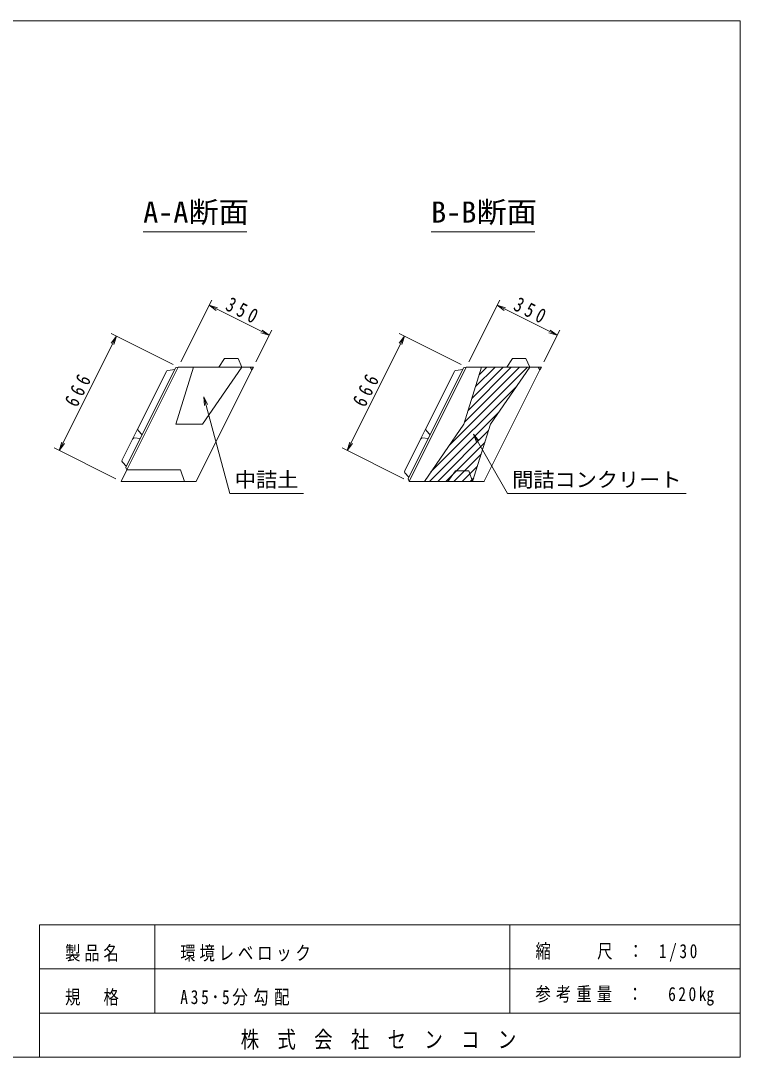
# Model space of a CAD drawing. Units: millimetres on the paper, scale 1:30. Extents: x 15 to 282, y 15 to 195.
# Drawn here: x 157.1 to 282, y 15 to 195 of the extents above; entities that cross this region are included whole.
import ezdxf
from ezdxf.enums import TextEntityAlignment as Align

# ---------------------------------------------------------------- set-up
doc = ezdxf.new("R2010")
doc.units = ezdxf.units.MM
for name, color, linetype, lineweight in [('D-DCR-HCH', 30, 'Continuous', 13), ('D-STR-HTXT', 7, 'Continuous', 13), ('D-STR-STR2', 3, 'Continuous', 13), ('D-TTL-TXT', 7, 'Continuous', 13), ('V-nasSTD', 7, 'Continuous', 13)]:
    doc.layers.add(name, color=color, linetype=linetype, lineweight=lineweight)
doc.styles.add('ＭＳ ゴシック-5.0-0.0', font='')
doc.styles.get('ＭＳ ゴシック-5.0-0.0').set_extended_font_data('ＭＳ ゴシック-5.0-0.0')

msp = doc.modelspace()

# ---------------------------------------------------------------- linework, layer by layer
at = {"layer": 'D-DCR-HCH'}
for p, q in [((245.081, 134.856), (231.413, 121.188)), ((243.667, 134.856), (234.096, 125.286)), ((242.252, 134.856), (234.739, 127.343)), ((240.838, 134.856), (235.381, 129.399)), ((239.424, 134.856), (236.023, 131.455)), ((238.01, 134.856), (236.665, 133.512)), ((243.188, 131.55), (228.299, 116.66)), ((240.074, 127.021), (228.053, 115)), ((238.291, 123.824), (229.467, 115)), ((237.652, 121.771), (230.881, 115)), ((237.014, 119.718), (232.296, 115)), ((236.375, 117.665), (233.71, 115)), ((235.736, 115.612), (235.124, 115))]:
    msp.add_line(p, q, dxfattribs=at)
at = {"layer": 'D-STR-HTXT'}
for p, q in [((188.857, 129.715), (189.487, 128.331)), ((188.857, 129.715), (189.004, 128.202)), ((235.659, 123.216), (236.625, 122.042)), ((235.659, 123.216), (236.192, 121.792))]:
    msp.add_line(p, q, dxfattribs=at)
for points in [[(188.857, 129.715), (193.36, 112.91), (206.14, 112.91)], [(235.659, 123.216), (241.608, 112.91), (272.588, 112.91)]]:
    msp.add_lwpolyline(points, dxfattribs=at)
at = {"layer": 'D-STR-STR2'}
for p, q in [((192.462, 136.356), (191.462, 134.856)), ((192.462, 136.356), (194.796, 136.356)), ((195.462, 134.856), (194.796, 136.356)), ((242.462, 136.356), (241.462, 134.856)), ((242.462, 136.356), (244.796, 136.356)), ((245.462, 134.856), (244.796, 136.356)), ((175.324, 117.412), (183.971, 134.707)), ((184.419, 134.856), (175.49, 117)), ((182.362, 134.097), (177.419, 124.212)), ((182.616, 134.279), (183.839, 134.442)), ((183.971, 134.707), (184.419, 134.856)), ((183.985, 124.928), (187.085, 134.856)), ((184.419, 134.856), (196.914, 134.856)), ((197.216, 134.364), (187.534, 115)), ((188.635, 124.928), (195.462, 134.856)), ((196.914, 134.856), (197.216, 134.364)), ((196.914, 134.856), (197.462, 134.856)), ((197.216, 134.364), (197.462, 134.856)), ((224.341, 115.447), (233.971, 134.707)), ((234.419, 134.856), (224.49, 115)), ((232.362, 134.097), (227.419, 124.212)), ((232.616, 134.279), (233.839, 134.442)), ((233.971, 134.707), (234.419, 134.856)), ((233.985, 124.928), (237.085, 134.856)), ((234.419, 134.856), (246.914, 134.856)), ((247.216, 134.364), (237.557, 115.045)), ((238.635, 124.928), (245.462, 134.856)), ((246.914, 134.856), (247.216, 134.364)), ((246.914, 134.856), (247.462, 134.856)), ((247.216, 134.364), (247.462, 134.856)), ((177.411, 124.202), (176.538, 122.427)), ((183.985, 124.928), (188.635, 124.928)), ((227.411, 124.202), (226.538, 122.427)), ((227.157, 115), (233.985, 124.928)), ((238.635, 124.928), (235.534, 115)), ((177.836, 122.437), (176.826, 122.543)), ((178.175, 123.115), (177.479, 123.83)), ((227.836, 122.437), (226.826, 122.543)), ((228.175, 123.115), (227.479, 123.83)), ((176.493, 122.36), (174.68, 118.733)), ((226.493, 122.36), (223.733, 116.838)), ((175.49, 117), (174.49, 115)), ((175.423, 117.61), (174.733, 118.358)), ((175.49, 117), (175.324, 117.412)), ((184.807, 117), (175.49, 117)), ((184.807, 117), (185.534, 115)), ((224.475, 115.715), (223.786, 116.463)), ((224.341, 115.447), (224.49, 115)), ((231.201, 115), (232.534, 116.833)), ((232.534, 116.833), (234.868, 116.833)), ((234.868, 116.833), (235.534, 115)), ((174.49, 115), (185.534, 115)), ((185.534, 115), (187.534, 115)), ((224.49, 115), (237.534, 115)), ((237.557, 115.045), (237.534, 115))]:
    msp.add_line(p, q, dxfattribs=at)
for centre, start, end in [((182.66, 133.948), 97.62767, 153.43495), ((232.66, 133.948), 97.62767, 153.43495), ((177.718, 124.063), 153.43495, 224.24076), ((227.718, 124.063), 153.43495, 224.24076), ((176.792, 122.211), 84.00777, 153.43495), ((226.792, 122.211), 84.00777, 153.43495), ((174.978, 118.584), 153.43495, 222.6636), ((224.031, 116.689), 153.43495, 222.6636)]:
    msp.add_arc(centre, 0.333, start, end, dxfattribs=at)
at = {"layer": 'D-TTL-TXT'}
for p, q in [((178.333, 158.335), (196.333, 158.335)), ((228.333, 158.335), (246.333, 158.335))]:
    msp.add_line(p, q, dxfattribs=at)
at = {"layer": 'V-nasSTD'}
for p, q in [((184.866, 135.751), (190.232, 146.484)), ((234.866, 135.751), (240.232, 146.484)), ((189.785, 145.589), (200.22, 140.372)), ((189.785, 145.589), (191.239, 145.142)), ((189.785, 145.589), (191.015, 144.695)), ((239.785, 145.589), (250.22, 140.372)), ((239.785, 145.589), (241.239, 145.142)), ((239.785, 145.589), (241.015, 144.695)), ((183.524, 135.303), (172.791, 140.67)), ((197.91, 135.751), (200.667, 141.266)), ((200.22, 140.372), (198.767, 140.819)), ((200.22, 140.372), (198.99, 141.266)), ((233.524, 135.303), (222.791, 140.67)), ((247.91, 135.751), (250.667, 141.266)), ((250.22, 140.372), (248.767, 140.819)), ((250.22, 140.372), (248.99, 141.266)), ((163.757, 120.367), (173.685, 140.223)), ((173.685, 140.223), (172.791, 138.993)), ((173.685, 140.223), (173.238, 138.769)), ((213.757, 120.367), (223.685, 140.223)), ((223.685, 140.223), (222.791, 138.993)), ((223.685, 140.223), (223.238, 138.769)), ((173.596, 115.447), (162.863, 120.814)), ((163.757, 120.367), (164.205, 121.82)), ((163.757, 120.367), (164.652, 121.596)), ((223.596, 115.447), (212.863, 120.814)), ((213.757, 120.367), (214.205, 121.82)), ((213.757, 120.367), (214.652, 121.596))]:
    msp.add_line(p, q, dxfattribs=at)
at = {"layer": 'V-nasSTD', "color": 4}
for p, q in [((282, 38), (160.333, 38)), ((160.333, 38), (160.333, 15)), ((180.333, 38), (180.333, 22.667)), ((242, 38), (242, 22.667)), ((282, 30.333), (160.333, 30.333)), ((282, 22.667), (160.333, 22.667))]:
    msp.add_line(p, q, dxfattribs=at)
at = {"layer": 'V-nasSTD'}
msp.add_lwpolyline([(15, 15), (15, 195), (282, 195), (282, 15)], close=True, dxfattribs=at)

# ---------------------------------------------------------------- texts
at = {"layer": 'D-STR-HTXT', "style": 'ＭＳ ゴシック-5.0-0.0', "width": 1.05}
for s, p in [('中詰土', (199.75, 113.26)), ('間詰コンクリート', (257.098, 113.26))]:
    msp.add_text(s, height=2.566, dxfattribs=at).set_placement(p, align=Align.BOTTOM_CENTER)
at = {"layer": 'D-TTL-TXT', "style": 'ＭＳ ゴシック-5.0-0.0', "width": 1.05}
for s, p in [('A-A断面', (178.333, 158.835)), ('B-B断面', (228.333, 158.835))]:
    msp.add_text(s, height=3.666, dxfattribs=at).set_placement(p, align=Align.BOTTOM_LEFT)
at = {"layer": 'V-nasSTD', "char_height": 2.566, "attachment_point": 8, "style": 'ＭＳ ゴシック-5.0-0.0'}
for s, insert, rotation in [('\\T1.5;\\W0.8;350', (195.226, 143.428), 333.435), ('\\T1.5;\\W0.8;350', (245.226, 143.428), 333.435), ('\\T1.5;\\W0.8;666', (168.274, 130.518), 63.435), ('\\T1.5;\\W0.8;666', (218.274, 130.518), 63.435)]:
    msp.add_mtext(s, dxfattribs=dict(at, insert=insert, rotation=rotation))
at = {"layer": 'V-nasSTD', "color": 4, "attachment_point": 7, "style": 'ＭＳ ゴシック-5.0-0.0'}
for s, insert, char_height in [('\\T1.25;\\W0.8;製品名', (164.772, 31.624), 2.444), ('\\T1.25;\\W0.8;環境レベロック', (184.772, 31.624), 2.444), ('\\T1.34;\\W0.8;縮\u3000\u3000尺\\~：\\~1/30', (246.439, 31.624), 2.444), ('\\T1.25;\\W0.8;規\u3000格', (164.772, 23.958), 2.444), ('\\T1.36;\\W0.8;A35･5分勾配', (184.772, 23.958), 2.444), ('\\T1.33;\\W0.8;参考重量\\~：\\~\\~620㎏', (246.439, 23.958), 2.444), ('\\T1.33;\\W0.8;株\\~式\\~会\\~社\\~セ\\~ン\\~コ\\~ン', (195.256, 16.291), 2.933)]:
    msp.add_mtext(s, dxfattribs=dict(at, insert=insert, char_height=char_height))

doc.saveas('drawing.dxf')
